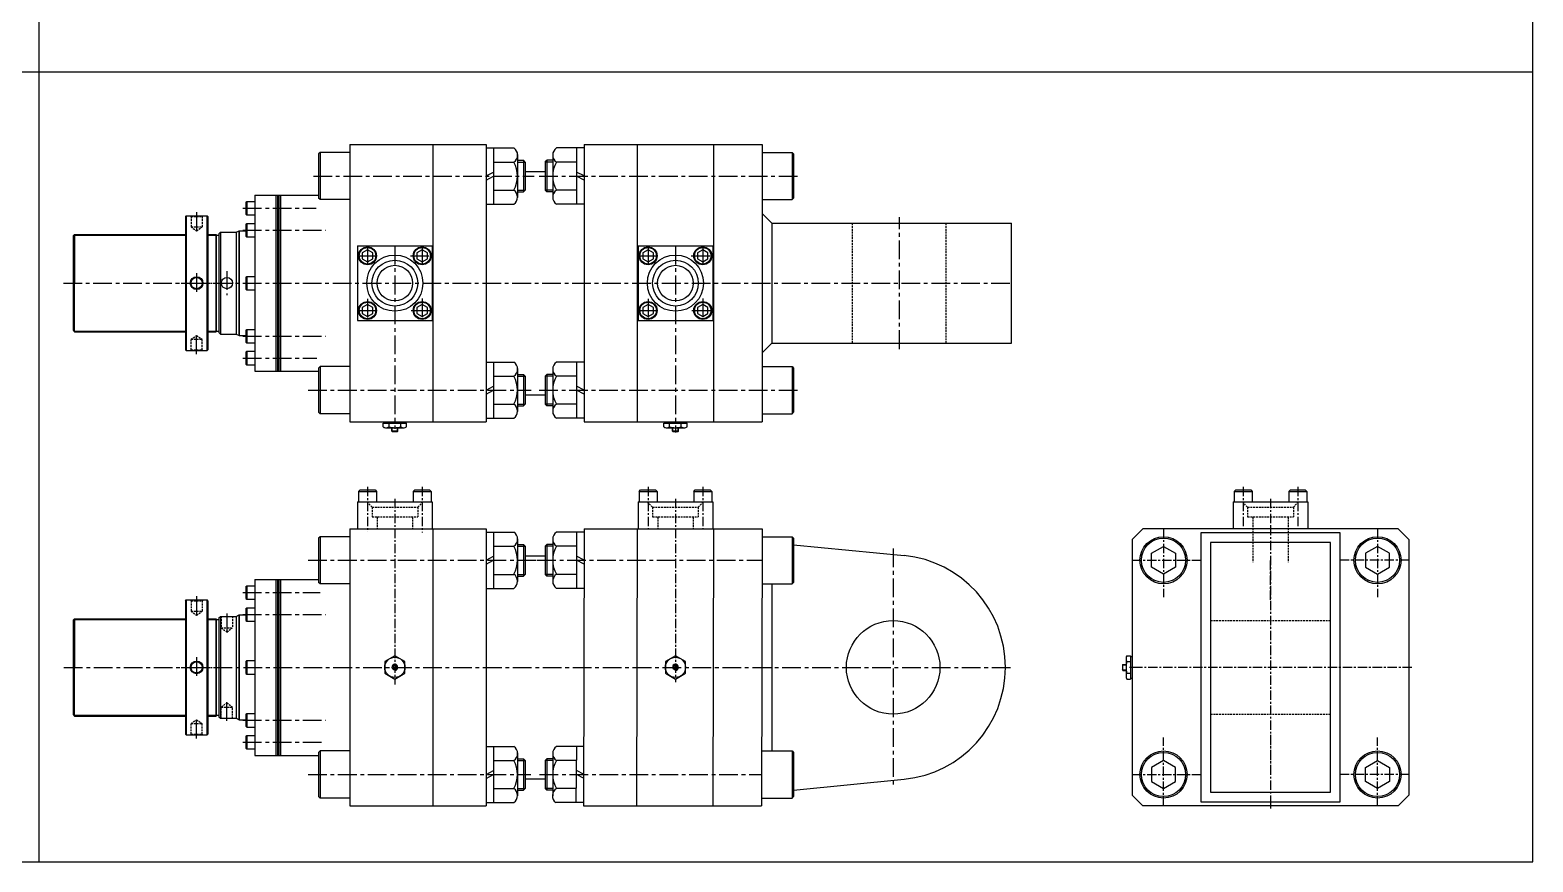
# Model space of a CAD drawing. Extents: x -819 to 10005, y 0 to 4179.
# Drawn here: x 7996 to 10005, y 0 to 1111 of the extents above; entities that cross this region are included whole.
import ezdxf

# ---------------------------------------------------------------- set-up
doc = ezdxf.new("R2010")
doc.units = 0
doc.header["$LTSCALE"] = 10
doc.header["$MEASUREMENT"] = 0
for name, pattern in [('CENTER', [2, 1.25, -0.25, 0.25, -0.25]), ('CENTERX2', [4, 2.5, -0.5, 0.5, -0.5]), ('HIDDEN', [0.375, 0.25, -0.125])]:
    doc.linetypes.add(name, pattern=pattern)
doc.layers.get('0').update_dxf_attribs({"linetype": 'CONTINUOUS'})
for name, color, linetype in [('BOM-UDEF', 3, 'CONTINUOUS'), ('CEN', 1, 'CENTERX2'), ('ML', 7, 'CONTINUOUS')]:
    doc.layers.add(name, color=color, linetype=linetype)

msp = doc.modelspace()

# ---------------------------------------------------------------- linework, layer by layer
for p, q in [((8007.9, 2221.7), (8007.9, 0)), ((10004.7, 0), (10004.7, 2221.7)), ((6256.2, 1055), (8007.9, 1055)), ((8007.9, 1055), (10004.7, 1055)), ((8987.7, 852.9), (9308, 852.9)), ((9308, 692.9), (9308, 852.9)), ((8987.7, 692.9), (9308, 692.9)), ((9016.7, 423.6), (9164.4, 409.1)), ((9016.7, 96), (9164.4, 110.5)), ((0, 0), (10004.7, 0))]:
    msp.add_line(p, q)
at = {"color": 7, "linetype": 'Continuous'}
for p, q in [((8468.1, 580.9), (8468.1, 585.9)), ((8468.1, 585.9), (8474.5, 585.9)), ((8469.1, 585.9), (8469.1, 587.9)), ((8469.1, 587.9), (8498.3, 587.9)), ((8474.5, 585.9), (8499.3, 585.9)), ((8475.9, 580.9), (8475.9, 585.9)), ((8491.5, 580.9), (8491.5, 585.9)), ((8498.3, 585.9), (8498.3, 587.9)), ((8499.3, 580.9), (8499.3, 585.9)), ((8843.1, 580.9), (8843.1, 585.9)), ((8843.1, 585.9), (8849.5, 585.9)), ((8844.1, 585.9), (8844.1, 587.9)), ((8844.1, 587.9), (8873.3, 587.9)), ((8849.5, 585.9), (8874.3, 585.9)), ((8850.9, 580.9), (8850.9, 585.9)), ((8866.5, 580.9), (8866.5, 585.9)), ((8873.3, 585.9), (8873.3, 587.9)), ((8874.3, 580.9), (8874.3, 585.9)), ((8471.3, 579.9), (8496.1, 579.9)), ((8479.7, 580.1), (8479.7, 580.1)), ((8479.7, 575.4), (8479.7, 579.9)), ((8479.7, 575.4), (8480.2, 574.9)), ((8487.7, 575.4), (8479.7, 575.4)), ((8480.2, 574.9), (8487.2, 574.9)), ((8487.7, 575.4), (8487.2, 574.9)), ((8487.7, 575.4), (8487.7, 579.9)), ((8846.3, 579.9), (8871.1, 579.9)), ((8854.7, 580.1), (8854.7, 580.1)), ((8854.7, 575.4), (8854.7, 579.9)), ((8854.7, 575.4), (8855.2, 574.9)), ((8862.7, 575.4), (8854.7, 575.4)), ((8855.2, 574.9), (8862.2, 574.9)), ((8862.7, 575.4), (8862.2, 574.9)), ((8862.7, 575.4), (8862.7, 579.9)), ((9456.5, 263.8), (9456, 263.3)), ((9456, 263.3), (9456, 256.3)), ((9456.5, 263.8), (9461, 263.8)), ((9456.5, 255.8), (9456.5, 263.8)), ((9461, 272.2), (9461, 247.4)), ((9461.2, 263.8), (9461.2, 263.8)), ((9462, 275.4), (9467, 275.4)), ((9462, 267.6), (9467, 267.6)), ((9467, 275.4), (9467, 269)), ((9467, 274.4), (9469, 274.4)), ((9467, 269), (9467, 244.2)), ((9469, 274.4), (9469, 245.2)), ((9456.5, 255.8), (9456, 256.3)), ((9456.5, 255.8), (9461, 255.8)), ((9462, 252), (9467, 252)), ((9462, 244.2), (9467, 244.2)), ((9467, 245.2), (9469, 245.2))]:
    msp.add_line(p, q, dxfattribs=at)
for points in [[(8470.2, 252), (8483.7, 244.2), (8497.2, 252), (8497.2, 267.6), (8483.7, 275.4), (8470.2, 267.6)], [(8482.3, 262.3), (8480.8, 259.8), (8482.3, 257.3), (8485.2, 257.3), (8486.6, 259.8), (8485.2, 262.3)], [(8845.2, 252), (8858.7, 244.2), (8872.2, 252), (8872.2, 267.6), (8858.7, 275.4), (8845.2, 267.6)], [(8857.3, 262.3), (8855.8, 259.8), (8857.3, 257.3), (8860.2, 257.3), (8861.6, 259.8), (8860.2, 262.3)]]:
    msp.add_lwpolyline(points, close=True, dxfattribs=at)
msp.add_circle((9149.7, 259.8), 62.5)
for centre, radius in [((8483.7, 259.8), 13.5), ((8483.7, 259.8), 3.5), ((8858.7, 259.8), 13.5), ((8858.7, 259.8), 3.5)]:
    msp.add_circle(centre, radius, dxfattribs=at)
for centre, radius, start, end in [((8471.3, 585.5), 5.62, 235.6158, 270), ((8472, 588.1), 8.22, 241.7006, 298.2994), ((8483.7, 611.2), 31.3, 255.6172, 270.0141), ((8483.7, 611.2), 31.3, 269.9859, 284.3828), ((8495.4, 588.1), 8.22, 241.7006, 298.2994), ((8846.3, 585.5), 5.62, 235.6158, 270), ((8847, 588.1), 8.22, 241.7006, 298.2994), ((8858.7, 611.2), 31.3, 255.6172, 270.0141), ((8858.7, 611.2), 31.3, 269.9859, 284.3828), ((8870.4, 588.1), 8.22, 241.7006, 298.2994), ((9466.6, 272.2), 5.62, 145.6158, 180), ((9469.2, 271.5), 8.22, 151.7006, 208.2994), ((9492.3, 259.8), 31.3, 165.6172, 180.0141), ((9492.3, 259.8), 31.3, 179.9859, 194.3828), ((9469.2, 248.1), 8.22, 151.7006, 208.2994)]:
    msp.add_arc(centre, radius, start, end, dxfattribs=at)
msp.add_arc((9149.7, 259.8), 150, 275.6162, 84.3838)
at = {"layer": 'BOM-UDEF', "color": 0}
for p, q in [((9747, 439.4), (9561, 439.4)), ((9561, 439.4), (9561, 80.1)), ((9574, 426.4), (9574, 93.1)), ((9734, 426.4), (9574, 426.4)), ((9734, 93.1), (9734, 426.4)), ((9747, 80.1), (9747, 439.4)), ((9574, 93.1), (9734, 93.1)), ((9561, 80.1), (9747, 80.1))]:
    msp.add_line(p, q, dxfattribs=at)
at = {"layer": 'CEN'}
for p, q in [((8374.9, 915.9), (8669.7, 915.9)), ((8676.7, 915.9), (9024.7, 915.9)), ((8218.8, 867.8), (8218.8, 839.3)), ((8280.7, 872.9), (8378.7, 872.9)), ((8280.7, 843.6), (8391.1, 843.6)), ((9158, 684.9), (9158, 860.9)), ((8433.7, 809.4), (8462.3, 809.4)), ((8447.2, 822.9), (8447.2, 794.2)), ((8483.7, 822.9), (8483.7, 578.3)), ((8504.6, 809.4), (8533.7, 809.4)), ((8520.2, 822.9), (8520.2, 793.7)), ((8808.7, 809.4), (8837.3, 809.4)), ((8822.2, 822.9), (8822.2, 794.2)), ((8858.7, 822.9), (8858.7, 573.6)), ((8879.6, 809.4), (8908.7, 809.4)), ((8895.2, 822.9), (8895.2, 793.7)), ((8218.8, 786.4), (8218.8, 759.4)), ((8259.2, 788.9), (8259.2, 756.9)), ((8040.7, 772.9), (9308, 772.9)), ((8198.2, 772.9), (8239.4, 772.9)), ((8198.2, 772.9), (8239.4, 772.9)), ((8202.2, 772.9), (8243.4, 772.9)), ((8202.2, 772.9), (8243.4, 772.9)), ((8447.2, 751.9), (8447.2, 722.9)), ((8520.2, 752.6), (8520.2, 722.9)), ((8822.2, 751.9), (8822.2, 722.9)), ((8895.2, 752.6), (8895.2, 722.9)), ((8433.7, 736.4), (8462.3, 736.4)), ((8505.4, 736.4), (8533.7, 736.4)), ((8808.7, 736.4), (8837.3, 736.4)), ((8880.4, 736.4), (8908.7, 736.4)), ((8218.8, 678), (8218.8, 706.4)), ((8280.7, 702.2), (8391.1, 702.2)), ((8280.7, 672.9), (8379.3, 672.9)), ((8367.7, 629.9), (8666.1, 629.9)), ((8676.7, 629.9), (9024.7, 629.9)), ((8367.7, 402.8), (8677.8, 402.8)), ((8674, 402.8), (8974.7, 402.8)), ((9149.7, 418.5), (9149.7, 101.1)), ((8218.8, 354.7), (8218.8, 326.2)), ((8280.7, 359.8), (8383.8, 359.8)), ((8259.2, 331.8), (8259.2, 304.2)), ((8280.7, 330.5), (8391.1, 330.5)), ((8218.8, 273.3), (8218.8, 246.3)), ((8041.5, 259.8), (9307.7, 259.8)), ((8198.2, 259.8), (8239.4, 259.8)), ((8198.2, 259.8), (8239.4, 259.8)), ((8202.2, 259.8), (8243.4, 259.8)), ((8202.2, 259.8), (8243.4, 259.8)), ((8259.2, 188.3), (8259.2, 215.9)), ((8218.8, 164.9), (8218.8, 193.3)), ((8280.7, 189.1), (8391.1, 189.1)), ((8280.7, 159.8), (8386.2, 159.8)), ((8367.7, 116.8), (8665.5, 116.8)), ((8677.2, 116.8), (8974.7, 116.8))]:
    msp.add_line(p, q, dxfattribs=at)
at = {"layer": 'ML'}
for p, q in [((8383.7, 947.4), (8381.7, 945.4)), ((8381.7, 945.4), (8381.7, 886.4)), ((8383.7, 947.4), (8383.7, 884.4)), ((8423.7, 947.4), (8383.7, 947.4)), ((8423.7, 947.4), (8383.7, 947.4)), ((8423.7, 957.9), (8605.7, 957.9)), ((8423.7, 957.9), (8423.7, 587.9)), ((8534.7, 957.9), (8534.7, 587.9)), ((8605.7, 957.9), (8605.7, 587.9)), ((8605.7, 953.4), (8642.7, 953.4)), ((8615.7, 953.4), (8615.7, 878.4)), ((8647.7, 944.7), (8647.7, 887.4)), ((8694.7, 944.7), (8694.7, 887.4)), ((8736.7, 953.4), (8699.7, 953.4)), ((8726.7, 953.4), (8726.7, 878.4)), ((8736.7, 957.9), (8974.7, 957.9)), ((8736.7, 957.9), (8736.7, 587.9)), ((8807.7, 957.9), (8807.7, 587.9)), ((8909.7, 957.9), (8909.7, 587.9)), ((8974.7, 957.9), (8974.7, 587.9)), ((8974.7, 947.4), (9014.7, 947.4)), ((8974.7, 947.4), (9014.7, 947.4)), ((9014.7, 947.4), (9014.7, 884.4)), ((9014.7, 947.4), (9016.7, 945.4)), ((9016.7, 945.4), (9016.7, 886.4)), ((8615.7, 934.6), (8642.7, 934.6)), ((8647.7, 936.9), (8655.5, 936.9)), ((8655.5, 936.9), (8655.5, 894.9)), ((8657.7, 934.6), (8655.5, 936.9)), ((8657.7, 934.6), (8657.7, 897.1)), ((8684.7, 934.6), (8687, 936.9)), ((8684.7, 934.6), (8684.7, 897.1)), ((8694.7, 936.9), (8687, 936.9)), ((8687, 936.9), (8687, 894.9)), ((8726.7, 934.6), (8699.7, 934.6)), ((8647.7, 915.4), (8647.7, 915.4)), ((8657.7, 921.9), (8684.7, 921.9)), ((8296.7, 890.4), (8381.7, 890.4)), ((8296.7, 890.4), (8296.7, 655.4)), ((8324.7, 890.4), (8324.7, 655.4)), ((8326.7, 890.4), (8326.7, 655.4)), ((8328.7, 890.4), (8328.7, 655.4)), ((8330.7, 890.4), (8330.7, 655.4)), ((8383.7, 884.4), (8381.7, 886.4)), ((8423.7, 884.4), (8383.7, 884.4)), ((8615.7, 897.2), (8642.7, 897.2)), ((8647.7, 894.9), (8655.5, 894.9)), ((8657.7, 897.1), (8655.5, 894.9)), ((8684.7, 897.1), (8687, 894.9)), ((8694.7, 894.9), (8687, 894.9)), ((8726.7, 897.2), (8699.7, 897.2)), ((8974.7, 884.4), (9014.7, 884.4)), ((9014.7, 884.4), (9016.7, 886.4)), ((8284.7, 880.9), (8285.7, 881.9)), ((8284.7, 880.9), (8284.7, 864.9)), ((8284.7, 864.9), (8285.7, 863.9)), ((8284.7, 864.9), (8285.7, 863.9)), ((8285.7, 881.9), (8296.7, 881.9)), ((8285.7, 881.9), (8285.7, 863.9)), ((8285.7, 863.9), (8296.7, 863.9)), ((8285.7, 863.9), (8296.7, 863.9)), ((8605.7, 878.4), (8642.7, 878.4)), ((8736.7, 878.4), (8699.7, 878.4)), ((8987.7, 852.9), (8974.7, 865.9)), ((8203.8, 861.9), (8204.8, 862.9)), ((8203.8, 861.9), (8203.8, 683.9)), ((8204.8, 862.9), (8232.8, 862.9)), ((8204.8, 862.9), (8204.8, 682.9)), ((8233.8, 861.9), (8232.8, 862.9)), ((8232.8, 682.9), (8232.8, 862.9)), ((8233.8, 861.9), (8233.8, 683.9)), ((8284.7, 851.6), (8285.7, 852.6)), ((8284.7, 851.6), (8285.7, 852.6)), ((8284.7, 851.6), (8284.7, 835.6)), ((8284.7, 851.6), (8284.7, 835.6)), ((8285.7, 852.6), (8285.7, 834.6)), ((8285.7, 852.6), (8296.7, 852.6)), ((8285.7, 852.6), (8296.7, 852.6)), ((8285.7, 852.6), (8285.7, 834.6)), ((8987.7, 852.9), (8987.7, 692.9)), ((8053.7, 835.9), (8055.7, 837.9)), ((8053.7, 835.9), (8053.7, 709.9)), ((8055.7, 837.9), (8203.8, 837.9)), ((8055.7, 837.9), (8055.7, 772.9)), ((8233.8, 837.9), (8244.7, 837.9)), ((8244.7, 837.9), (8244.7, 707.9)), ((8244.7, 707.9), (8244.7, 837.9)), ((8244.7, 836.9), (8248.7, 836.9)), ((8248.7, 838.9), (8250.7, 840.9)), ((8248.7, 838.9), (8248.7, 706.9)), ((8248.7, 836.9), (8248.7, 706.9)), ((8250.7, 840.9), (8250.7, 704.9)), ((8250.7, 840.9), (8271.7, 840.9)), ((8271.7, 840.9), (8275.7, 842.9)), ((8271.7, 840.9), (8274.7, 842.4)), ((8271.7, 840.9), (8271.7, 704.9)), ((8275.7, 842.9), (8275.7, 702.9)), ((8275.7, 842.9), (8284.7, 842.9)), ((8275.7, 702.9), (8275.7, 842.9)), ((8284.7, 835.6), (8285.7, 834.6)), ((8284.7, 835.6), (8285.7, 834.6)), ((8285.7, 834.6), (8296.7, 834.6)), ((8285.7, 834.6), (8296.7, 834.6)), ((8433.7, 822.9), (8433.7, 722.9)), ((8433.7, 822.9), (8533.7, 822.9)), ((8533.7, 822.9), (8533.7, 722.9)), ((8808.7, 822.9), (8808.7, 722.9)), ((8808.7, 822.9), (8908.7, 822.9)), ((8908.7, 822.9), (8908.7, 722.9)), ((8055.7, 707.9), (8055.7, 772.9)), ((8284.7, 780.9), (8285.7, 781.9)), ((8284.7, 780.9), (8285.7, 781.9)), ((8284.7, 780.9), (8284.7, 764.9)), ((8284.7, 780.9), (8284.7, 764.9)), ((8284.7, 764.9), (8285.7, 763.9)), ((8284.7, 764.9), (8285.7, 763.9)), ((8285.7, 781.9), (8285.7, 763.9)), ((8285.7, 781.9), (8296.7, 781.9)), ((8285.7, 781.9), (8285.7, 763.9)), ((8285.7, 781.9), (8296.7, 781.9)), ((8285.7, 763.9), (8296.7, 763.9)), ((8285.7, 763.9), (8296.7, 763.9)), ((8053.7, 709.9), (8055.7, 707.9)), ((8055.7, 707.9), (8203.8, 707.9)), ((8233.8, 707.9), (8244.7, 707.9)), ((8244.7, 708.9), (8248.7, 708.9)), ((8248.7, 706.9), (8250.7, 704.9)), ((8248.7, 706.9), (8250.7, 704.9)), ((8250.7, 704.9), (8271.7, 704.9)), ((8271.7, 704.9), (8275.7, 702.9)), ((8284.7, 710.2), (8285.7, 711.2)), ((8284.7, 710.2), (8285.7, 711.2)), ((8284.7, 710.2), (8284.7, 694.2)), ((8284.7, 710.2), (8284.7, 694.2)), ((8285.7, 711.2), (8285.7, 693.2)), ((8285.7, 711.2), (8296.7, 711.2)), ((8285.7, 711.2), (8296.7, 711.2)), ((8285.7, 711.2), (8285.7, 693.2)), ((8433.7, 722.9), (8533.7, 722.9)), ((8808.7, 722.9), (8908.7, 722.9)), ((8203.8, 683.9), (8204.8, 682.9)), ((8233.8, 683.9), (8232.8, 682.9)), ((8275.7, 702.9), (8284.7, 702.9)), ((8284.7, 694.2), (8285.7, 693.2)), ((8284.7, 694.2), (8285.7, 693.2)), ((8285.7, 693.2), (8296.7, 693.2)), ((8285.7, 693.2), (8296.7, 693.2)), ((8987.7, 692.9), (8974.7, 679.9)), ((8204.8, 682.9), (8232.8, 682.9)), ((8284.7, 680.9), (8285.7, 681.9)), ((8284.7, 680.9), (8285.7, 681.9)), ((8284.7, 680.9), (8284.7, 664.9)), ((8284.7, 664.9), (8285.7, 663.9)), ((8285.7, 681.9), (8296.7, 681.9)), ((8285.7, 681.9), (8285.7, 663.9)), ((8285.7, 681.9), (8296.7, 681.9)), ((8285.7, 663.9), (8296.7, 663.9)), ((8605.7, 667.4), (8642.7, 667.4)), ((8615.7, 667.4), (8615.7, 592.4)), ((8736.7, 667.4), (8699.7, 667.4)), ((8726.7, 667.4), (8726.7, 592.4)), ((8296.7, 655.4), (8381.7, 655.4)), ((8383.7, 661.4), (8381.7, 659.4)), ((8381.7, 659.4), (8381.7, 600.4)), ((8383.7, 661.4), (8383.7, 598.4)), ((8423.7, 661.4), (8383.7, 661.4)), ((8423.7, 661.4), (8383.7, 661.4)), ((8615.7, 648.6), (8642.7, 648.6)), ((8647.7, 658.7), (8647.7, 601.4)), ((8647.7, 650.9), (8655.5, 650.9)), ((8655.5, 650.9), (8655.5, 608.9)), ((8657.7, 648.6), (8655.5, 650.9)), ((8657.7, 648.6), (8657.7, 611.1)), ((8684.7, 648.6), (8687, 650.9)), ((8684.7, 648.6), (8684.7, 611.1)), ((8687, 650.9), (8687, 608.9)), ((8694.7, 650.9), (8687, 650.9)), ((8694.7, 658.7), (8694.7, 601.4)), ((8726.7, 648.6), (8699.7, 648.6)), ((8974.7, 661.4), (9014.7, 661.4)), ((9014.7, 661.4), (9014.7, 598.4)), ((9014.7, 661.4), (9016.7, 659.4)), ((9016.7, 659.4), (9016.7, 600.4)), ((8647.7, 629.4), (8647.7, 629.4)), ((8657.7, 623.9), (8684.7, 623.9)), ((8615.7, 611.2), (8642.7, 611.2)), ((8647.7, 608.9), (8655.5, 608.9)), ((8657.7, 611.1), (8655.5, 608.9)), ((8684.7, 611.1), (8687, 608.9)), ((8694.7, 608.9), (8687, 608.9)), ((8726.7, 611.2), (8699.7, 611.2)), ((8383.7, 598.4), (8381.7, 600.4)), ((8423.7, 598.4), (8383.7, 598.4)), ((8423.7, 587.9), (8605.7, 587.9)), ((8605.7, 592.4), (8642.7, 592.4)), ((8736.7, 592.4), (8699.7, 592.4)), ((8736.7, 587.9), (8974.7, 587.9)), ((8974.7, 598.4), (9014.7, 598.4)), ((9014.7, 598.4), (9016.7, 600.4)), ((8435.2, 494.8), (8437.2, 496.8)), ((8435.2, 494.8), (8435.2, 480.8)), ((8435.2, 494.8), (8459.2, 494.8)), ((8437.2, 496.8), (8457.2, 496.8)), ((8457.2, 496.8), (8459.2, 494.8)), ((8459.2, 494.8), (8459.2, 480.8)), ((8508.2, 494.8), (8510.2, 496.8)), ((8508.2, 494.8), (8508.2, 480.8)), ((8508.2, 494.8), (8532.2, 494.8)), ((8510.2, 496.8), (8530.2, 496.8)), ((8530.2, 496.8), (8532.2, 494.8)), ((8532.2, 494.8), (8532.2, 480.8)), ((8810.2, 494.8), (8812.2, 496.8)), ((8810.2, 494.8), (8834.2, 494.8)), ((8810.2, 494.8), (8810.2, 480.8)), ((8812.2, 496.8), (8832.2, 496.8)), ((8832.2, 496.8), (8834.2, 494.8)), ((8834.2, 494.8), (8834.2, 480.8)), ((8883.2, 494.8), (8885.2, 496.8)), ((8883.2, 494.8), (8907.2, 494.8)), ((8883.2, 494.8), (8883.2, 480.8)), ((8885.2, 496.8), (8905.2, 496.8)), ((8905.2, 496.8), (8907.2, 494.8)), ((8907.2, 494.8), (8907.2, 480.8)), ((9605.5, 494.8), (9607.5, 496.8)), ((9605.5, 494.8), (9629.5, 494.8)), ((9605.5, 494.8), (9605.5, 480.8)), ((9607.5, 496.8), (9627.5, 496.8)), ((9627.5, 496.8), (9629.5, 494.8)), ((9629.5, 494.8), (9629.5, 480.8)), ((9678.5, 494.8), (9680.5, 496.8)), ((9678.5, 494.8), (9702.5, 494.8)), ((9678.5, 494.8), (9678.5, 480.8)), ((9680.5, 496.8), (9700.5, 496.8)), ((9700.5, 496.8), (9702.5, 494.8)), ((9702.5, 494.8), (9702.5, 480.8)), ((8433.7, 480.8), (8533.7, 480.8)), ((8433.7, 480.8), (8433.7, 444.8)), ((8533.7, 480.8), (8533.7, 444.8)), ((8808.7, 480.8), (8908.7, 480.8)), ((8808.7, 480.8), (8808.7, 444.8)), ((8908.7, 480.8), (8908.7, 444.8)), ((9604, 480.8), (9704, 480.8)), ((9604, 480.8), (9604, 444.8)), ((9704, 480.8), (9704, 444.8)), ((8423.7, 444.8), (8605.7, 444.8)), ((8423.7, 444.8), (8423.7, 74.8)), ((8423.7, 444.8), (8605.7, 444.8)), ((8534.7, 444.8), (8534.7, 74.8)), ((8605.7, 444.8), (8605.7, 74.8)), ((8736.7, 444.8), (8735.7, 74.8)), ((8736.7, 444.8), (8909.7, 444.8)), ((8736.7, 444.8), (8974.7, 444.8)), ((8807.7, 444.8), (8806.7, 74.8)), ((8909.7, 444.8), (8908.7, 74.8)), ((8974.7, 444.8), (8973.7, 74.8)), ((9824.5, 444.8), (9483.4, 444.8)), ((8383.7, 434.3), (8381.7, 432.3)), ((8381.7, 432.3), (8381.7, 373.3)), ((8383.7, 434.3), (8383.7, 371.3)), ((8423.7, 434.3), (8383.7, 434.3)), ((8423.7, 434.3), (8383.7, 434.3)), ((8605.7, 440.3), (8642.7, 440.3)), ((8615.7, 440.3), (8615.7, 365.3)), ((8647.7, 431.6), (8647.7, 374.3)), ((8647.7, 423.8), (8655.5, 423.8)), ((8655.5, 423.8), (8655.5, 381.8)), ((8657.7, 421.5), (8655.5, 423.8)), ((8684.7, 421.5), (8687, 423.8)), ((8694.7, 423.8), (8687, 423.8)), ((8687, 423.8), (8687, 381.8)), ((8694.7, 431.6), (8694.7, 374.3)), ((8736.7, 440.3), (8699.7, 440.3)), ((8726.7, 440.3), (8726.7, 365.3)), ((8974.7, 434.3), (9014.7, 434.3)), ((8974.7, 434.3), (9014.7, 434.3)), ((9014.7, 434.3), (9014.7, 371.3)), ((9014.7, 434.3), (9016.7, 432.3)), ((9016.7, 432.3), (9016.7, 373.3)), ((9469, 430.4), (9469, 89.2)), ((9839, 430.4), (9839, 89.2)), ((8615.7, 421.5), (8642.7, 421.5)), ((8647.7, 402.3), (8647.7, 402.3)), ((8657.7, 421.5), (8657.7, 384)), ((8657.7, 408.8), (8684.7, 408.8)), ((8684.7, 421.5), (8684.7, 384)), ((8726.7, 421.5), (8699.7, 421.5)), ((8615.7, 384), (8642.7, 384)), ((8647.7, 381.8), (8655.5, 381.8)), ((8657.7, 384), (8655.5, 381.8)), ((8684.7, 384), (8687, 381.8)), ((8694.7, 381.8), (8687, 381.8)), ((8726.7, 384), (8699.7, 384)), ((8284.7, 367.8), (8285.7, 368.8)), ((8284.7, 367.8), (8284.7, 351.8)), ((8285.7, 368.8), (8296.7, 368.8)), ((8285.7, 368.8), (8285.7, 350.8)), ((8296.7, 377.3), (8381.7, 377.3)), ((8296.7, 377.3), (8296.7, 142.3)), ((8324.7, 377.3), (8324.7, 142.3)), ((8326.7, 377.3), (8326.7, 142.3)), ((8328.7, 377.3), (8328.7, 142.3)), ((8328.7, 377.3), (8328.7, 142.3)), ((8330.7, 377.3), (8330.7, 142.3)), ((8383.7, 371.3), (8381.7, 373.3)), ((8423.7, 371.3), (8383.7, 371.3)), ((8605.7, 365.3), (8642.7, 365.3)), ((8736.7, 365.3), (8699.7, 365.3)), ((8974.7, 371.3), (9014.7, 371.3)), ((8987.7, 371.3), (8987.7, 148.3)), ((9014.7, 371.3), (9016.7, 373.3)), ((8203.8, 348.8), (8204.8, 349.8)), ((8203.8, 348.8), (8203.8, 170.8)), ((8204.8, 349.8), (8232.8, 349.8)), ((8204.8, 349.8), (8204.8, 169.8)), ((8233.8, 348.8), (8232.8, 349.8)), ((8232.8, 169.8), (8232.8, 349.8)), ((8233.8, 348.8), (8233.8, 170.8)), ((8284.7, 351.8), (8285.7, 350.8)), ((8285.7, 350.8), (8296.7, 350.8)), ((8053.7, 322.8), (8055.7, 324.8)), ((8053.7, 322.8), (8053.7, 196.8)), ((8055.7, 324.8), (8203.8, 324.8)), ((8055.7, 324.8), (8055.7, 259.8)), ((8233.8, 324.8), (8244.7, 324.8)), ((8244.7, 324.8), (8244.7, 194.8)), ((8244.7, 194.8), (8244.7, 324.8)), ((8244.7, 323.8), (8248.7, 323.8)), ((8248.7, 325.8), (8250.7, 327.8)), ((8248.7, 325.8), (8248.7, 193.8)), ((8248.7, 323.8), (8248.7, 193.8)), ((8250.7, 327.8), (8250.7, 191.8)), ((8250.7, 327.8), (8271.7, 327.8)), ((8271.7, 327.8), (8275.7, 329.8)), ((8271.7, 327.8), (8274.7, 329.3)), ((8271.7, 327.8), (8271.7, 191.8)), ((8275.7, 329.8), (8275.7, 189.8)), ((8275.7, 329.8), (8284.7, 329.8)), ((8275.7, 189.8), (8275.7, 329.8)), ((8284.7, 338.5), (8285.7, 339.5)), ((8284.7, 338.5), (8284.7, 322.5)), ((8284.7, 322.5), (8285.7, 321.5)), ((8285.7, 339.5), (8296.7, 339.5)), ((8285.7, 339.5), (8285.7, 321.5)), ((8285.7, 321.5), (8296.7, 321.5)), ((8284.7, 267.8), (8285.7, 268.8)), ((8284.7, 267.8), (8284.7, 251.8)), ((8285.7, 268.8), (8285.7, 250.8)), ((8285.7, 268.8), (8296.7, 268.8)), ((8055.7, 194.8), (8055.7, 259.8)), ((8284.7, 251.8), (8285.7, 250.8)), ((8285.7, 250.8), (8296.7, 250.8)), ((8053.7, 196.8), (8055.7, 194.8)), ((8055.7, 194.8), (8203.8, 194.8)), ((8233.8, 194.8), (8244.7, 194.8)), ((8244.7, 195.8), (8248.7, 195.8)), ((8248.7, 193.8), (8250.7, 191.8)), ((8248.7, 193.8), (8250.7, 191.8)), ((8250.7, 191.8), (8271.7, 191.8)), ((8271.7, 191.8), (8275.7, 189.8)), ((8275.7, 189.8), (8284.7, 189.8)), ((8284.7, 197.1), (8285.7, 198.1)), ((8284.7, 197.1), (8284.7, 181.1)), ((8284.7, 181.1), (8285.7, 180.1)), ((8285.7, 198.1), (8296.7, 198.1)), ((8285.7, 198.1), (8285.7, 180.1)), ((8203.8, 170.8), (8204.8, 169.8)), ((8204.8, 169.8), (8232.8, 169.8)), ((8233.8, 170.8), (8232.8, 169.8)), ((8284.7, 167.8), (8285.7, 168.8)), ((8284.7, 167.8), (8284.7, 151.8)), ((8285.7, 180.1), (8296.7, 180.1)), ((8285.7, 168.8), (8296.7, 168.8)), ((8285.7, 168.8), (8285.7, 150.8)), ((8284.7, 151.8), (8285.7, 150.8)), ((8285.7, 150.8), (8296.7, 150.8)), ((8296.7, 142.3), (8381.7, 142.3)), ((8383.7, 148.3), (8381.7, 146.3)), ((8381.7, 146.3), (8381.7, 87.3)), ((8383.7, 148.3), (8383.7, 85.3)), ((8423.7, 148.3), (8383.7, 148.3)), ((8423.7, 148.3), (8383.7, 148.3)), ((8605.7, 154.3), (8642.7, 154.3)), ((8615.7, 154.3), (8615.7, 79.3)), ((8647.7, 145.6), (8647.7, 88.3)), ((8694.7, 145.6), (8694.7, 88.3)), ((8736.7, 154.3), (8699.7, 154.3)), ((8726.7, 154.3), (8725.7, 79.3)), ((8974.7, 148.3), (9014.7, 148.3)), ((9014.7, 148.3), (9014.7, 85.3)), ((9014.7, 148.3), (9016.7, 146.3)), ((9016.7, 146.3), (9016.7, 87.3)), ((8615.7, 135.5), (8642.7, 135.5)), ((8647.7, 137.8), (8655.5, 137.8)), ((8655.5, 137.8), (8655.5, 95.8)), ((8657.7, 135.5), (8655.5, 137.8)), ((8657.7, 135.5), (8657.7, 98)), ((8684.7, 135.5), (8687, 137.8)), ((8684.7, 135.5), (8684.7, 98)), ((8687, 137.8), (8687, 95.8)), ((8694.7, 137.8), (8687, 137.8)), ((8726.7, 135.5), (8699.7, 135.5)), ((8647.7, 116.3), (8647.7, 116.3)), ((8657.7, 110.8), (8684.7, 110.8)), ((8383.7, 85.3), (8381.7, 87.3)), ((8423.7, 85.3), (8383.7, 85.3)), ((8615.7, 98), (8642.7, 98)), ((8647.7, 95.8), (8655.5, 95.8)), ((8657.7, 98), (8655.5, 95.8)), ((8684.7, 98), (8687, 95.8)), ((8694.7, 95.8), (8687, 95.8)), ((8726.7, 98), (8699.7, 98)), ((8974.7, 85.3), (9014.7, 85.3)), ((9014.7, 85.3), (9016.7, 87.3)), ((8423.7, 74.8), (8605.7, 74.8)), ((8423.7, 74.8), (8605.7, 74.8)), ((8605.7, 79.3), (8642.7, 79.3)), ((8735.7, 79.3), (8698.7, 79.3)), ((8735.7, 74.8), (8908.7, 74.8)), ((8735.7, 74.8), (8973.7, 74.8)), ((9824.5, 74.8), (9483.4, 74.8))]:
    msp.add_line(p, q, dxfattribs=at)
at = {"layer": 'ML', "color": 2}
for p, q in [((8647.7, 934.6), (8657.7, 934.6)), ((8694.7, 934.6), (8684.7, 934.6)), ((8605.7, 916), (8615.7, 921.3)), ((8605.7, 910.6), (8615.7, 915.9)), ((8736.7, 916), (8726.7, 921.3)), ((8736.7, 910.6), (8726.7, 915.9)), ((8647.7, 897.1), (8657.7, 897.1)), ((8694.7, 897.1), (8684.7, 897.1)), ((8054.7, 836.9), (8203.8, 836.9)), ((8233.8, 836.9), (8244.7, 836.9)), ((8054.7, 708.9), (8203.8, 708.9)), ((8233.8, 708.9), (8244.7, 708.9)), ((8647.7, 648.6), (8657.7, 648.6)), ((8694.7, 648.6), (8684.7, 648.6)), ((8605.7, 630), (8615.7, 635.3)), ((8605.7, 624.6), (8615.7, 629.9)), ((8736.7, 630), (8726.7, 635.3)), ((8736.7, 624.6), (8726.7, 629.9)), ((8647.7, 611.1), (8657.7, 611.1)), ((8694.7, 611.1), (8684.7, 611.1)), ((8480.2, 580.1), (8480.2, 580.1)), ((8480.2, 574.9), (8480.2, 579.9)), ((8487.2, 574.9), (8487.2, 579.9)), ((8855.2, 580.1), (8855.2, 580.1)), ((8855.2, 574.9), (8855.2, 579.9)), ((8862.2, 574.9), (8862.2, 579.9)), ((8605.7, 402.9), (8615.7, 408.2)), ((8605.7, 397.5), (8615.7, 402.8)), ((8647.7, 421.5), (8657.7, 421.5)), ((8694.7, 421.5), (8684.7, 421.5)), ((8736.7, 402.9), (8726.7, 408.2)), ((8736.7, 397.5), (8726.7, 402.8)), ((8647.7, 384), (8657.7, 384)), ((8694.7, 384), (8684.7, 384)), ((8054.7, 323.8), (8203.8, 323.8)), ((8233.8, 323.8), (8244.7, 323.8)), ((9456, 263.3), (9461, 263.3)), ((9461.2, 263.3), (9461.2, 263.3)), ((9456, 256.3), (9461, 256.3)), ((8054.7, 195.8), (8203.8, 195.8)), ((8233.8, 195.8), (8244.7, 195.8)), ((8605.7, 116.9), (8615.7, 122.2)), ((8647.7, 135.5), (8657.7, 135.5)), ((8694.7, 135.5), (8684.7, 135.5)), ((8736.7, 116.9), (8726.7, 122.2)), ((8605.7, 111.5), (8615.7, 116.8)), ((8736.7, 111.5), (8726.7, 116.8)), ((8647.7, 98), (8657.7, 98)), ((8694.7, 98), (8684.7, 98))]:
    msp.add_line(p, q, dxfattribs=at)
at = {"layer": 'ML', "color": 2, "linetype": 'HIDDEN'}
for p, q in [((8210.3, 862.9), (8211.3, 861.9)), ((8211.3, 861.9), (8211.3, 847.9)), ((8211.3, 861.9), (8226.3, 861.9)), ((8211.3, 847.9), (8218.8, 842.7)), ((8211.3, 847.9), (8226.3, 847.9)), ((8218.8, 842.7), (8226.3, 847.9)), ((8227.3, 862.9), (8226.3, 861.9)), ((8226.3, 861.9), (8226.3, 847.9)), ((9095.5, 692.9), (9095.5, 852.9)), ((9220.5, 692.9), (9220.5, 852.9)), ((8211.3, 697.9), (8218.8, 703)), ((8218.8, 703), (8226.3, 697.9)), ((8210.3, 682.9), (8211.3, 683.9)), ((8211.3, 683.9), (8211.3, 697.9)), ((8211.3, 697.9), (8226.3, 697.9)), ((8211.3, 683.9), (8226.3, 683.9)), ((8226.3, 683.9), (8226.3, 697.9)), ((8227.3, 682.9), (8226.3, 683.9)), ((8453.2, 473.8), (8446.2, 480.8)), ((8453.2, 473.8), (8453.2, 460.8)), ((8453.2, 473.8), (8514.3, 473.8)), ((8514.3, 473.8), (8521.2, 480.8)), ((8514.3, 473.8), (8514.3, 460.8)), ((8828.2, 473.8), (8821.2, 480.8)), ((8828.2, 473.8), (8889.3, 473.8)), ((8828.2, 473.8), (8828.2, 460.8)), ((8889.3, 473.8), (8896.2, 480.8)), ((8889.3, 473.8), (8889.3, 460.8)), ((9623.4, 473.8), (9616.5, 480.8)), ((9623.4, 473.8), (9684.5, 473.8)), ((9623.4, 473.8), (9623.4, 460.8)), ((9684.5, 473.8), (9691.5, 480.8)), ((9684.5, 473.8), (9684.5, 460.8)), ((8453.2, 460.8), (8514.3, 460.8)), ((8460, 460.8), (8460, 444.8)), ((8507.5, 460.8), (8507.5, 444.8)), ((8828.2, 460.8), (8889.3, 460.8)), ((8835, 460.8), (8835, 444.8)), ((8882.5, 460.8), (8882.5, 444.8)), ((9623.4, 460.8), (9684.5, 460.8)), ((9630.2, 460.8), (9630.2, 400.3)), ((9677.7, 460.8), (9677.7, 400.3)), ((8210.3, 349.8), (8211.3, 348.8)), ((8211.3, 348.8), (8211.3, 334.8)), ((8211.3, 348.8), (8226.3, 348.8)), ((8227.3, 349.8), (8226.3, 348.8)), ((8226.3, 348.8), (8226.3, 334.8)), ((8211.3, 334.8), (8218.8, 329.6)), ((8211.3, 334.8), (8226.3, 334.8)), ((8218.8, 329.6), (8226.3, 334.8)), ((8251.7, 327.8), (8251.7, 312.8)), ((8266.7, 327.8), (8266.7, 312.8)), ((9574, 322.3), (9734, 322.3)), ((8251.7, 312.8), (8259.2, 307)), ((8251.7, 312.8), (8266.7, 312.8)), ((8259.2, 307), (8266.7, 312.8)), ((8251.7, 206.8), (8259.2, 212.6)), ((8251.7, 206.8), (8266.7, 206.8)), ((8251.7, 191.8), (8251.7, 206.8)), ((8259.2, 212.6), (8266.7, 206.8)), ((8266.7, 191.8), (8266.7, 206.8)), ((8211.3, 184.8), (8218.8, 189.9)), ((8211.3, 170.8), (8211.3, 184.8)), ((8211.3, 184.8), (8226.3, 184.8)), ((8218.8, 189.9), (8226.3, 184.8)), ((8226.3, 170.8), (8226.3, 184.8)), ((9574, 197.3), (9734, 197.3)), ((8210.3, 169.8), (8211.3, 170.8)), ((8211.3, 170.8), (8226.3, 170.8)), ((8227.3, 169.8), (8226.3, 170.8))]:
    msp.add_line(p, q, dxfattribs=at)
at = {"layer": 'ML', "color": 1, "linetype": 'CENTER'}
for p, q in [((8447.2, 500.8), (8447.2, 440.7)), ((8483.7, 484.8), (8483.7, 236.9)), ((8520.2, 500.8), (8520.2, 439.9)), ((8822.2, 500.8), (8822.2, 444.8)), ((8858.7, 484.8), (8858.7, 240.2)), ((8895.2, 500.8), (8895.2, 444.8)), ((9617.5, 500.8), (9617.5, 444.8)), ((9654, 484.8), (9654, 440.8)), ((9690.5, 500.8), (9690.5, 444.8)), ((9511, 444.8), (9511, 353.6)), ((9654, 448.8), (9654, 70.8)), ((9797, 444.8), (9797, 353.6)), ((9469, 402.8), (9560.9, 402.8)), ((9654, 349.8), (9654, 402.3)), ((9839, 402.8), (9747.1, 402.8)), ((9843, 259.8), (9465, 259.8)), ((9511, 74.8), (9511, 166)), ((9654, 169.8), (9654, 117.3)), ((9797, 74.8), (9797, 166)), ((9469, 116.8), (9560.9, 116.8)), ((9839, 116.8), (9747.1, 116.8))]:
    msp.add_line(p, q, dxfattribs=at)
at = {"layer": 'ML'}
for points in [[(8440.2, 805.3), (8447.2, 801.3), (8454.2, 805.3), (8454.2, 813.4), (8447.2, 817.5), (8440.2, 813.4)], [(8513.2, 805.3), (8520.2, 801.3), (8527.2, 805.3), (8527.2, 813.4), (8520.2, 817.5), (8513.2, 813.4)], [(8815.2, 805.3), (8822.2, 801.3), (8829.2, 805.3), (8829.2, 813.4), (8822.2, 817.5), (8815.2, 813.4)], [(8888.2, 805.3), (8895.2, 801.3), (8902.2, 805.3), (8902.2, 813.4), (8895.2, 817.5), (8888.2, 813.4)], [(8440.2, 732.3), (8447.2, 728.3), (8454.2, 732.3), (8454.2, 740.4), (8447.2, 744.5), (8440.2, 740.4)], [(8513.2, 732.3), (8520.2, 728.3), (8527.2, 732.3), (8527.2, 740.4), (8520.2, 744.5), (8513.2, 740.4)], [(8815.2, 732.3), (8822.2, 728.3), (8829.2, 732.3), (8829.2, 740.4), (8822.2, 744.5), (8815.2, 740.4)], [(8888.2, 732.3), (8895.2, 728.3), (8902.2, 732.3), (8902.2, 740.4), (8895.2, 744.5), (8888.2, 740.4)], [(9511, 421.4), (9527.1, 412.1), (9527.1, 393.5), (9511, 384.2), (9494.9, 393.5), (9494.9, 412.1)], [(9797, 421.4), (9780.9, 412.1), (9780.9, 393.5), (9797, 384.2), (9813.1, 393.5), (9813.1, 412.1)], [(9511, 98.2), (9527.1, 107.5), (9527.1, 126.1), (9511, 135.4), (9494.9, 126.1), (9494.9, 107.5)], [(9797, 98.2), (9780.9, 107.5), (9780.9, 126.1), (9797, 135.4), (9813.1, 126.1), (9813.1, 107.5)]]:
    msp.add_lwpolyline(points, close=True, dxfattribs=at)
for centre, radius in [((8447.2, 809.4), 12), ((8447.2, 809.4), 11), ((8483.7, 772.9), 37.5), ((8483.7, 772.9), 30.6), ((8520.2, 809.4), 12), ((8520.2, 809.4), 11), ((8822.2, 809.4), 12), ((8822.2, 809.4), 11), ((8858.7, 772.9), 37.5), ((8858.7, 772.9), 30.6), ((8895.2, 809.4), 12), ((8895.2, 809.4), 11), ((8483.7, 772.9), 23.8), ((8858.7, 772.9), 23.8), ((8218.8, 772.9), 8.5), ((8218.8, 772.9), 7.5), ((8259.2, 772.9), 7.5), ((8447.2, 736.4), 12), ((8447.2, 736.4), 11), ((8520.2, 736.4), 12), ((8520.2, 736.4), 11), ((8822.2, 736.4), 12), ((8822.2, 736.4), 11), ((8895.2, 736.4), 12), ((8895.2, 736.4), 11), ((9511, 402.8), 31.5), ((9511, 402.8), 29.5), ((9797, 402.8), 31.5), ((9797, 402.8), 29.5), ((8218.8, 259.8), 8.5), ((8218.8, 259.8), 7.5), ((9511, 116.8), 31.5), ((9511, 116.8), 29.5), ((9797, 116.8), 31.5), ((9797, 116.8), 29.5)]:
    msp.add_circle(centre, radius, dxfattribs=at)
for centre, radius, start, end in [((8636.5, 944), 11.3, 303.7041, 56.2959), ((8706, 944), 11.3, 123.7041, 236.2959), ((8610.1, 915.9), 37.6, 330.1219, 29.8781), ((8732.3, 915.9), 37.6, 150.1219, 209.8781), ((8636.4, 887.8), 11.3, 303.81, 56.19), ((8706, 887.8), 11.3, 123.81, 236.19), ((8636.5, 658), 11.3, 303.7041, 56.2959), ((8706, 658), 11.3, 123.7041, 236.2959), ((8610.1, 629.9), 37.6, 330.1219, 29.8781), ((8732.3, 629.9), 37.6, 150.1219, 209.8781), ((8636.4, 601.8), 11.3, 303.81, 56.19), ((8706, 601.8), 11.3, 123.81, 236.19), ((9654, 259.8), 251.6, 132.6752, 137.3248), ((9654, 259.8), 251.6, 42.6752, 47.3248), ((8636.5, 430.9), 11.3, 303.7041, 56.2959), ((8706, 430.9), 11.3, 123.7041, 236.2959), ((8610.1, 402.8), 37.6, 330.1219, 29.8781), ((8732.3, 402.8), 37.6, 150.1219, 209.8781), ((8636.4, 374.7), 11.3, 303.81, 56.19), ((8706, 374.7), 11.3, 123.81, 236.19), ((8636.5, 144.9), 11.3, 303.7041, 56.2959), ((8706, 144.9), 11.3, 123.7041, 236.2959), ((8610.1, 116.8), 37.6, 330.1219, 29.8781), ((8732.3, 116.8), 37.6, 150.1219, 209.8781), ((8636.4, 88.7), 11.3, 303.81, 56.19), ((8705.5, 88.3), 11.3, 120.8263, 233.0712), ((9654, 259.8), 251.6, 222.6752, 227.3248), ((9654, 259.8), 251.6, 312.6752, 317.3248)]:
    msp.add_arc(centre, radius, start, end, dxfattribs=at)
at = {"layer": 'ML', "color": 2}
for centre in [(8483.7, 259.8), (8858.7, 259.8)]:
    msp.add_arc(centre, 4, 270, 180, dxfattribs=at)

doc.saveas('drawing.dxf')
